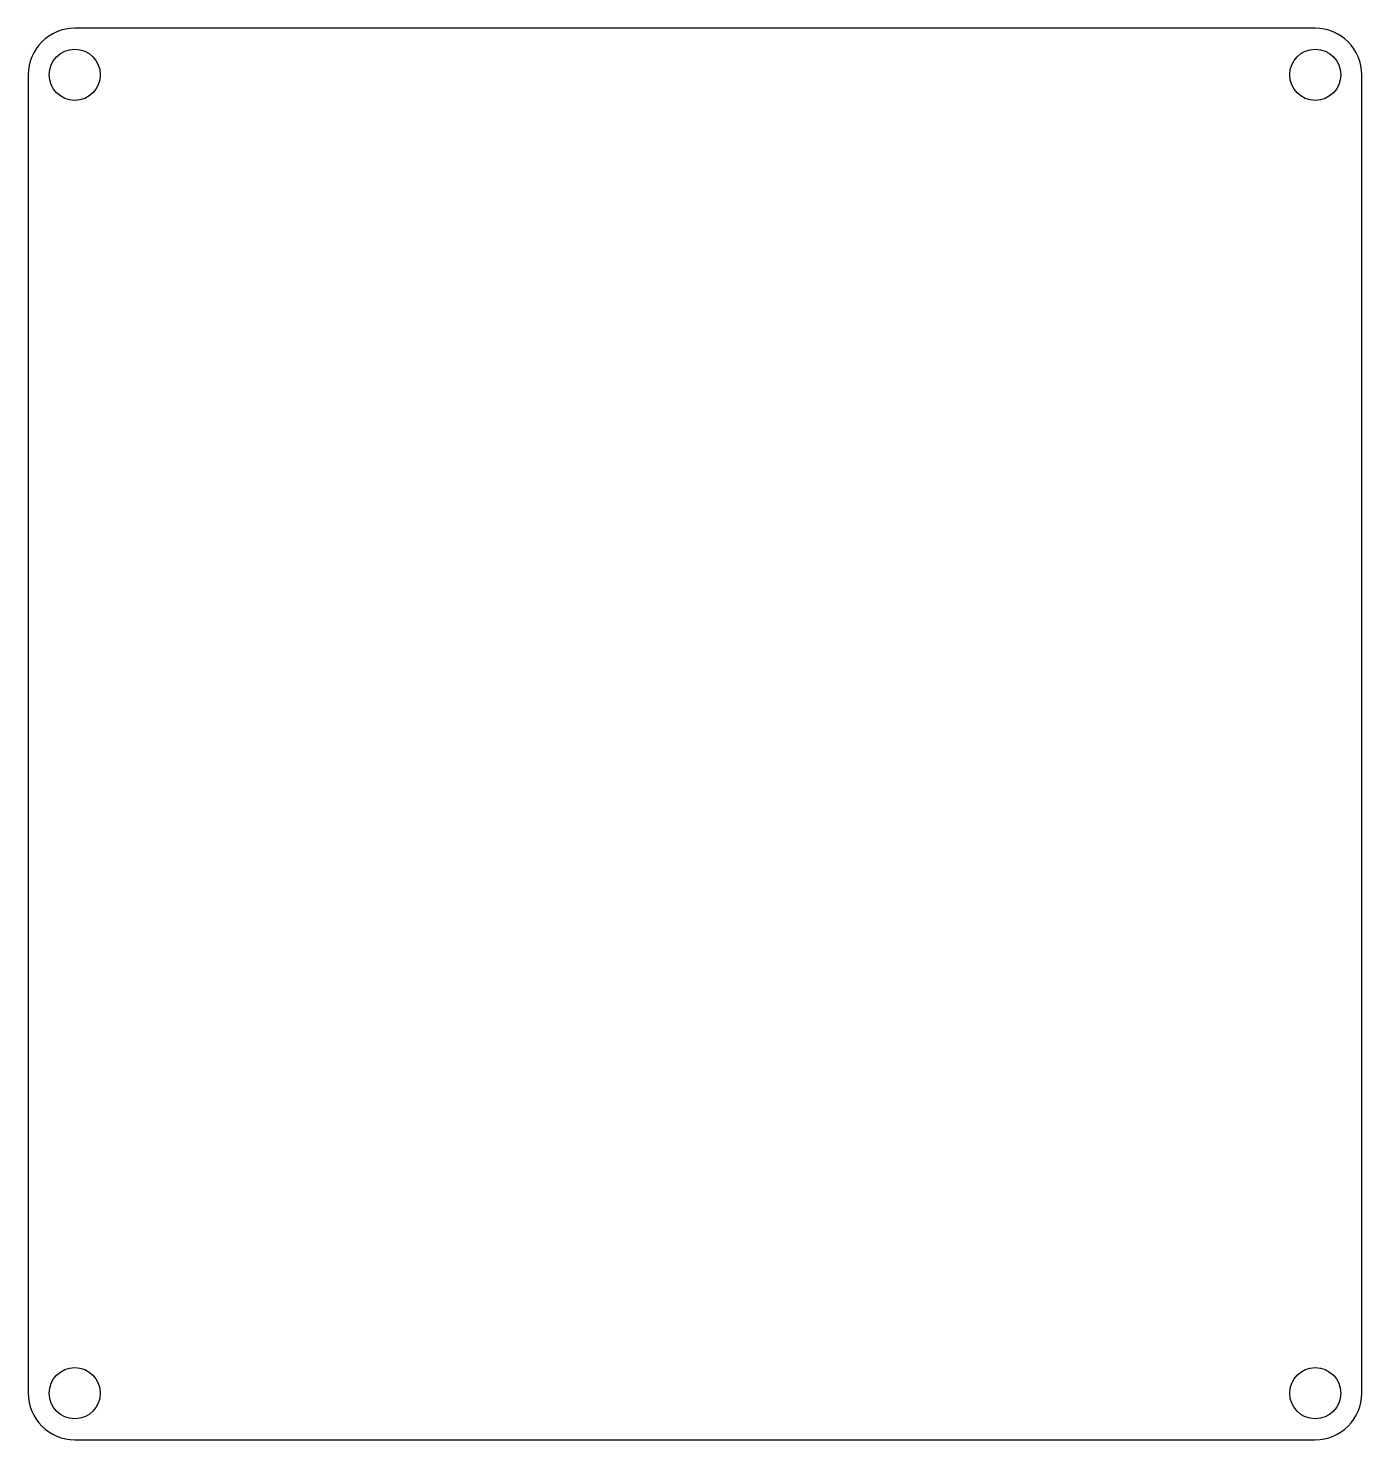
# Model space of a CAD drawing. Header units: millimetres. Extents: x -43 to 43, y -45.5 to 45.5.
import ezdxf

# ---------------------------------------------------------------- set-up
doc = ezdxf.new("R2010")
doc.units = ezdxf.units.MM
doc.layers.get('0').update_dxf_attribs({"linetype": 'CONTINUOUS'})

msp = doc.modelspace()

# ---------------------------------------------------------------- linework, layer by layer
msp.add_lwpolyline([(-40, 45.5, 0.414214), (-43, 42.5), (-43, -42.5, 0.414214), (-40, -45.5), (40, -45.5, 0.414214), (43, -42.5), (43, 42.5, 0.414214), (40, 45.5)], format="xyb", close=True)
for centre in [(-40, 42.5), (40, 42.5), (-40, -42.5), (40, -42.5)]:
    msp.add_circle(centre, 1.65)

doc.saveas('drawing.dxf')
